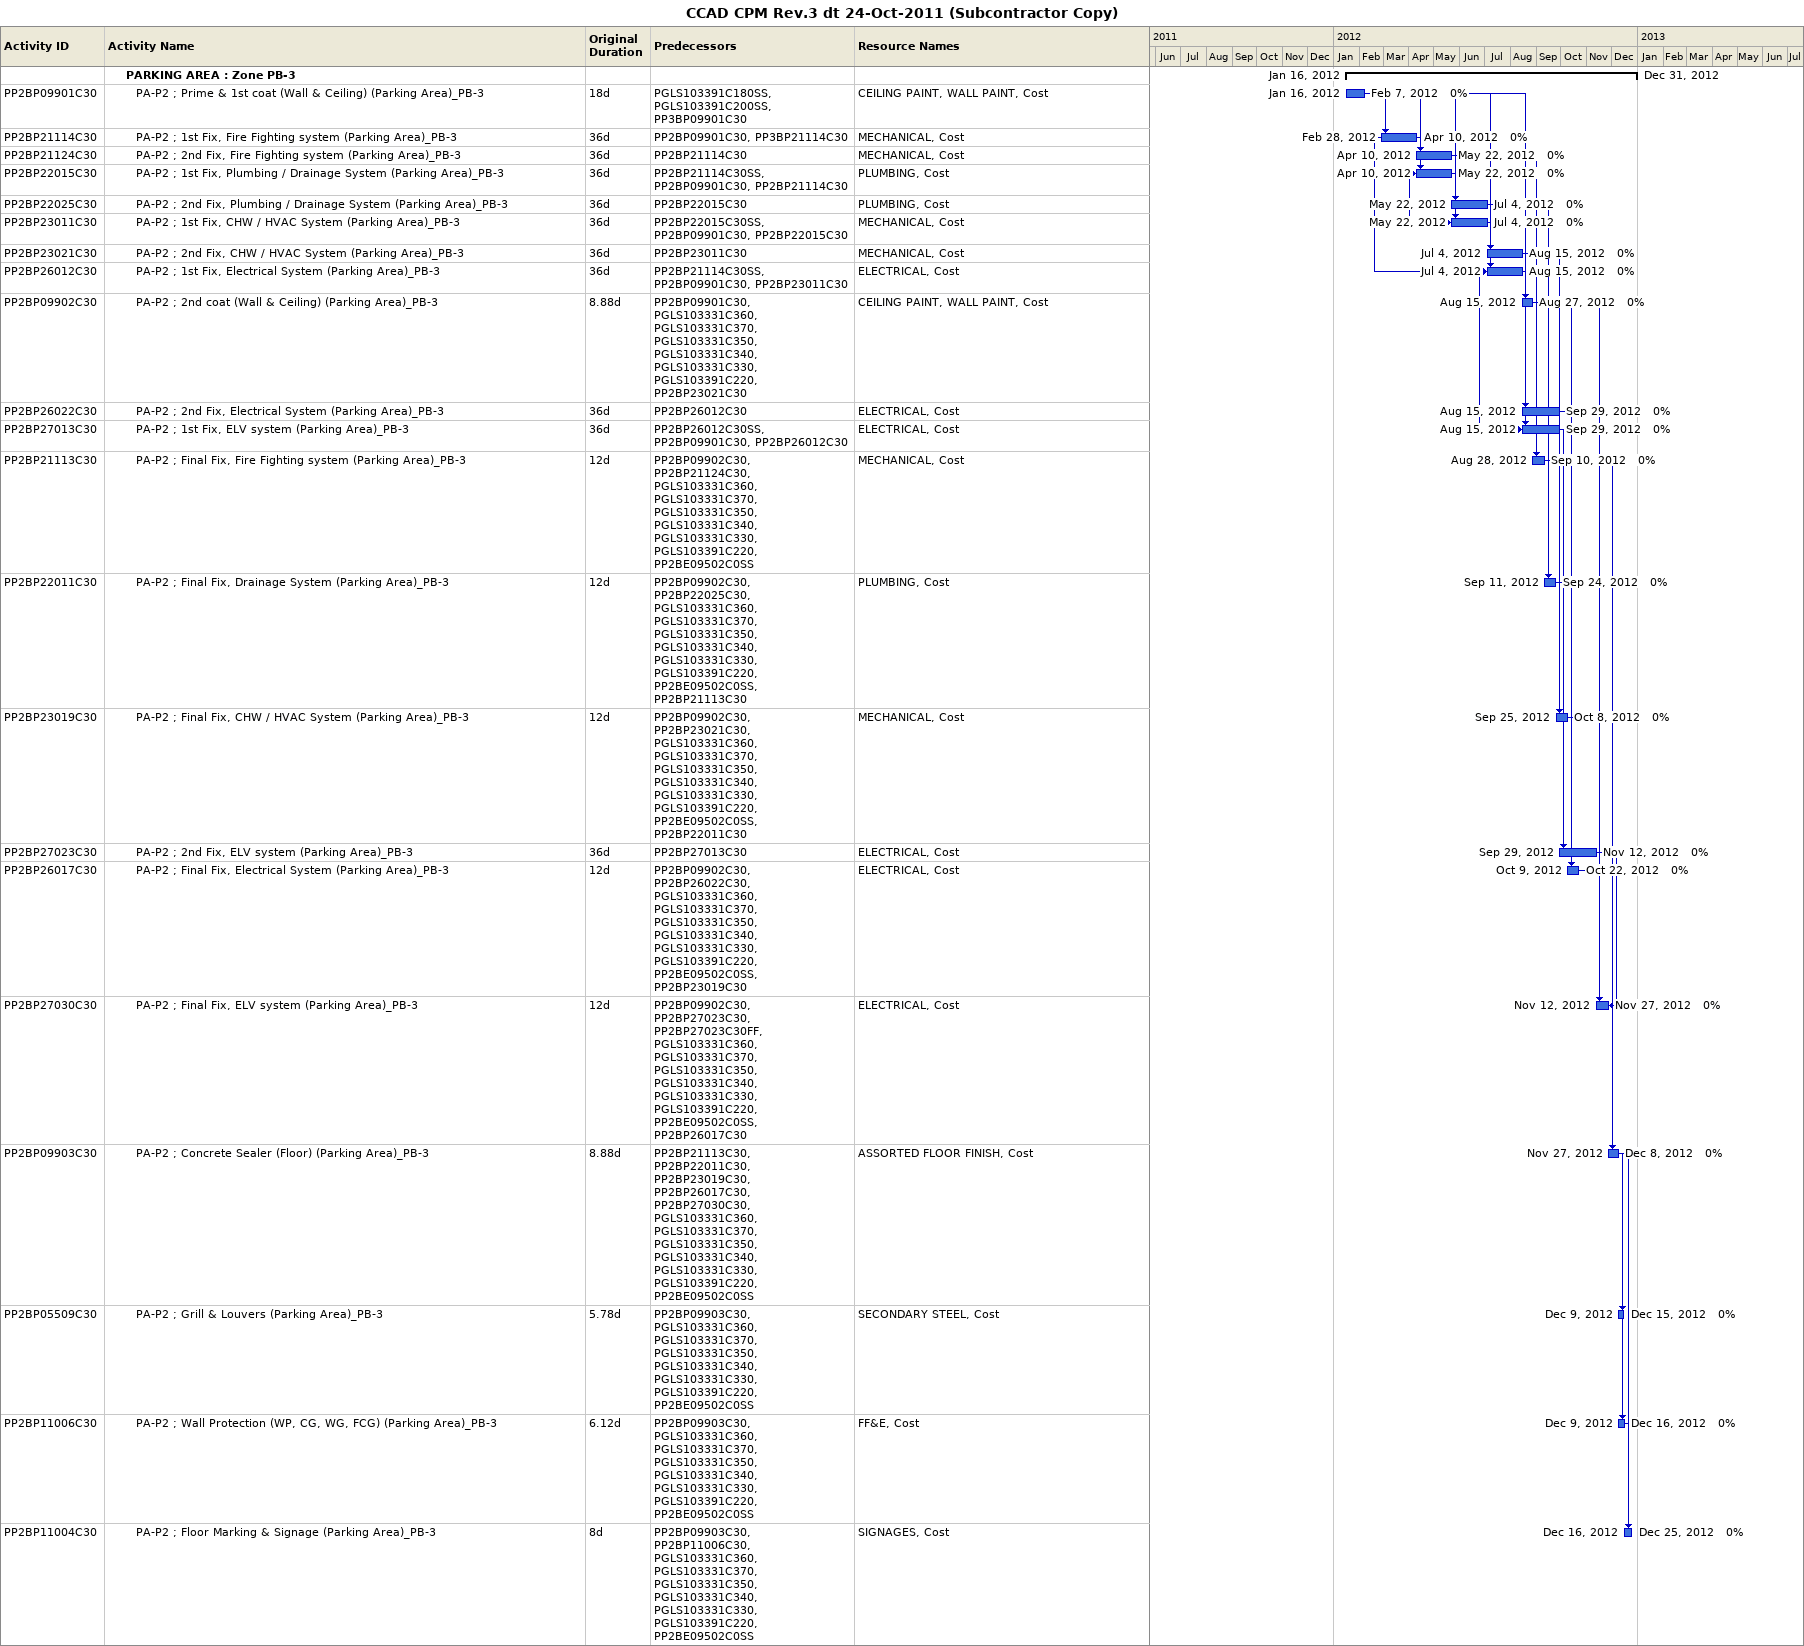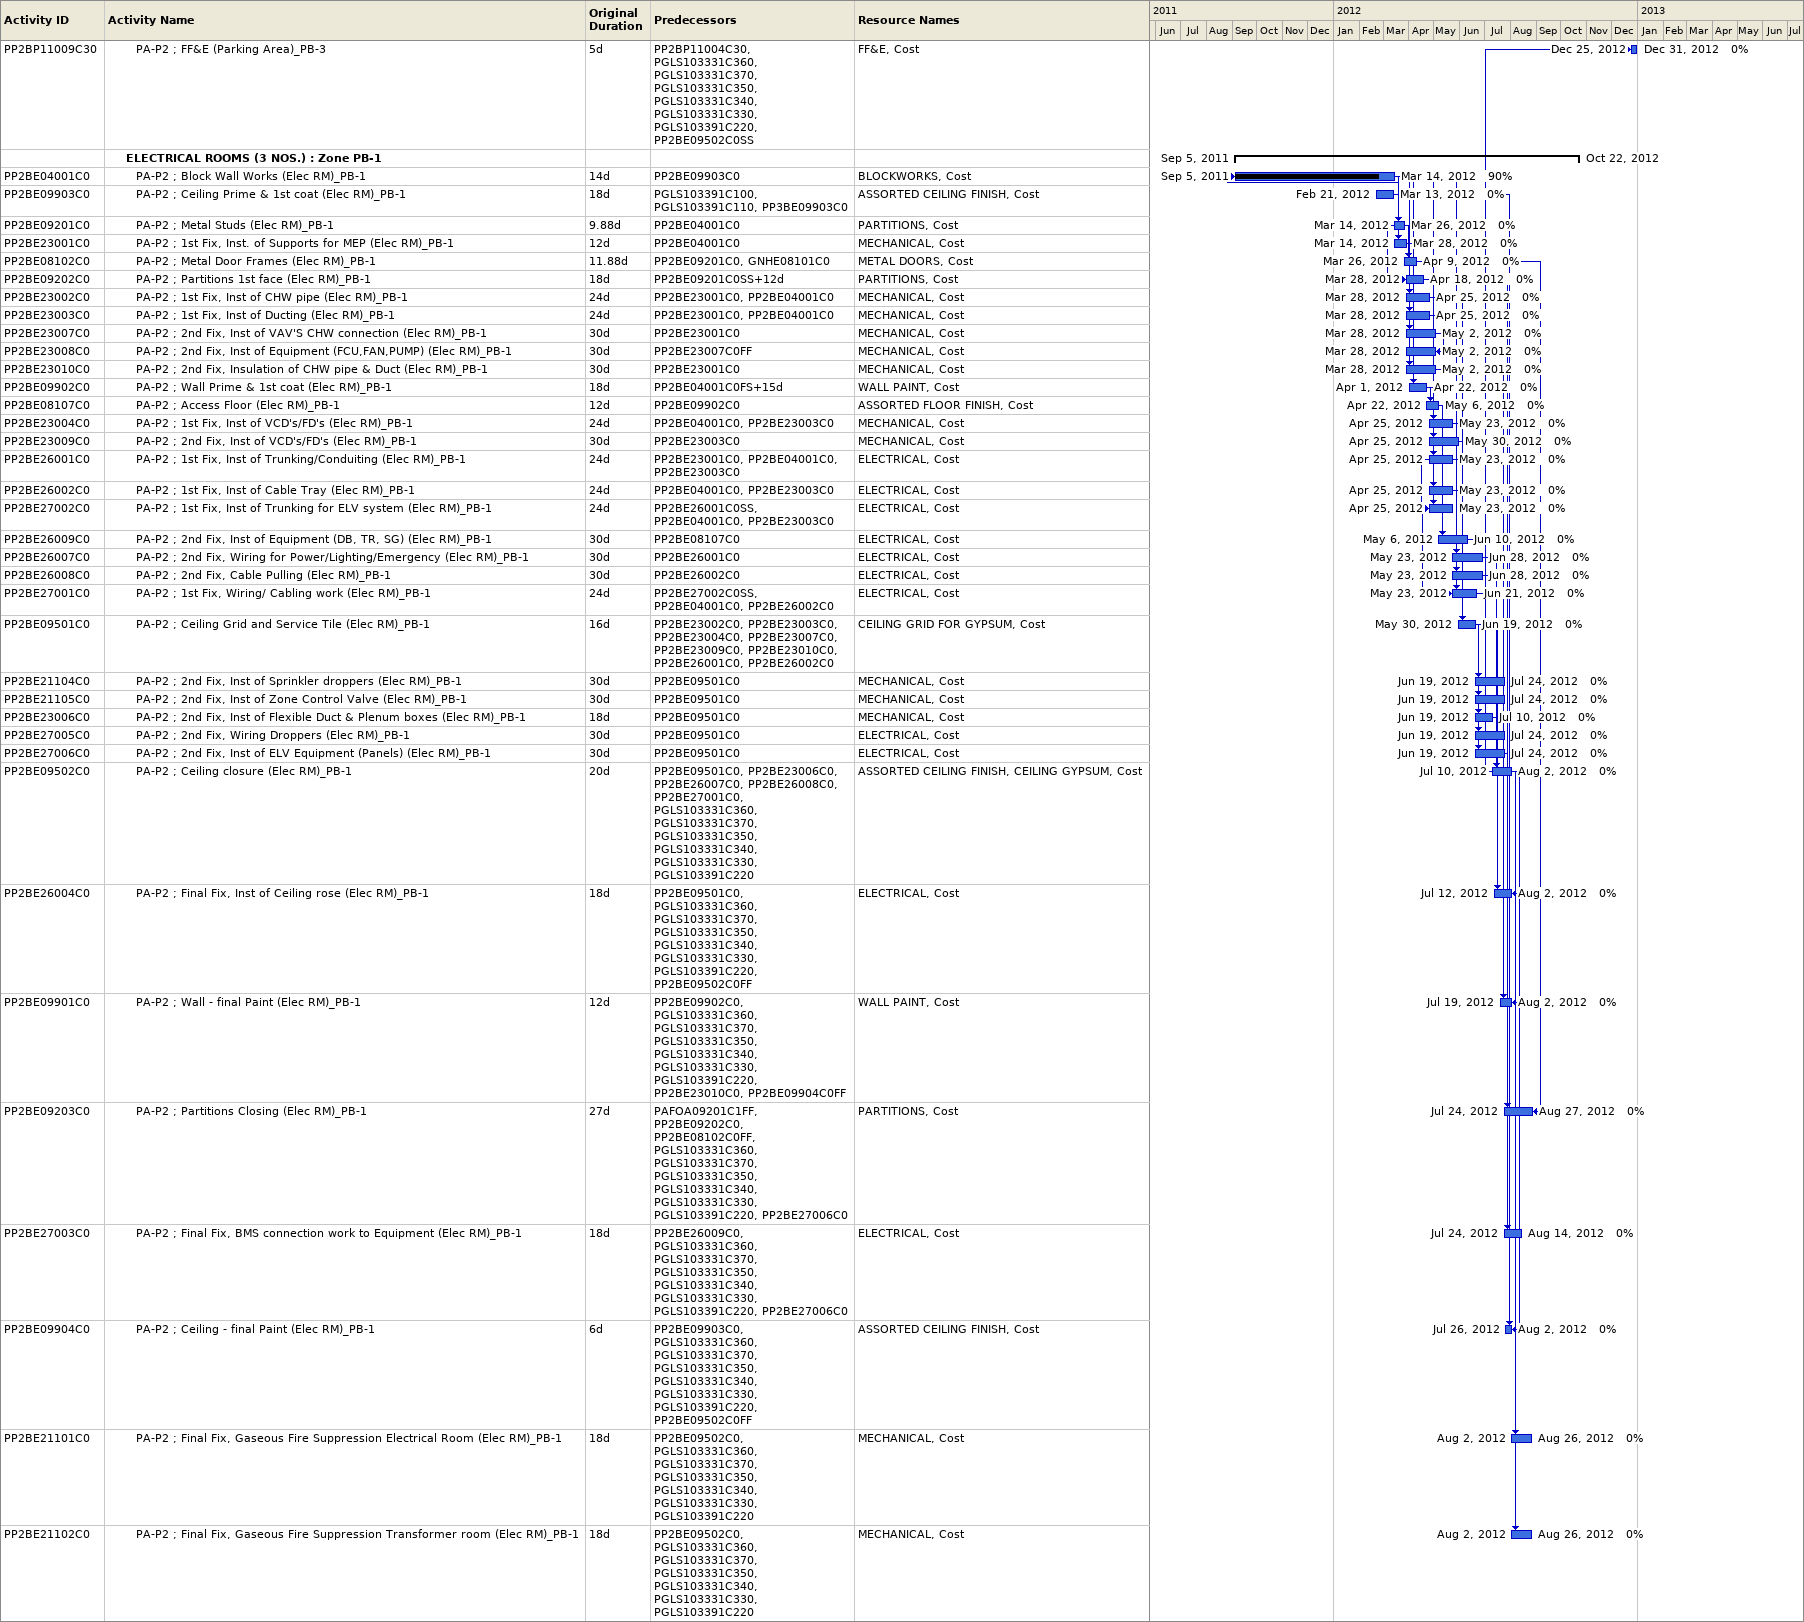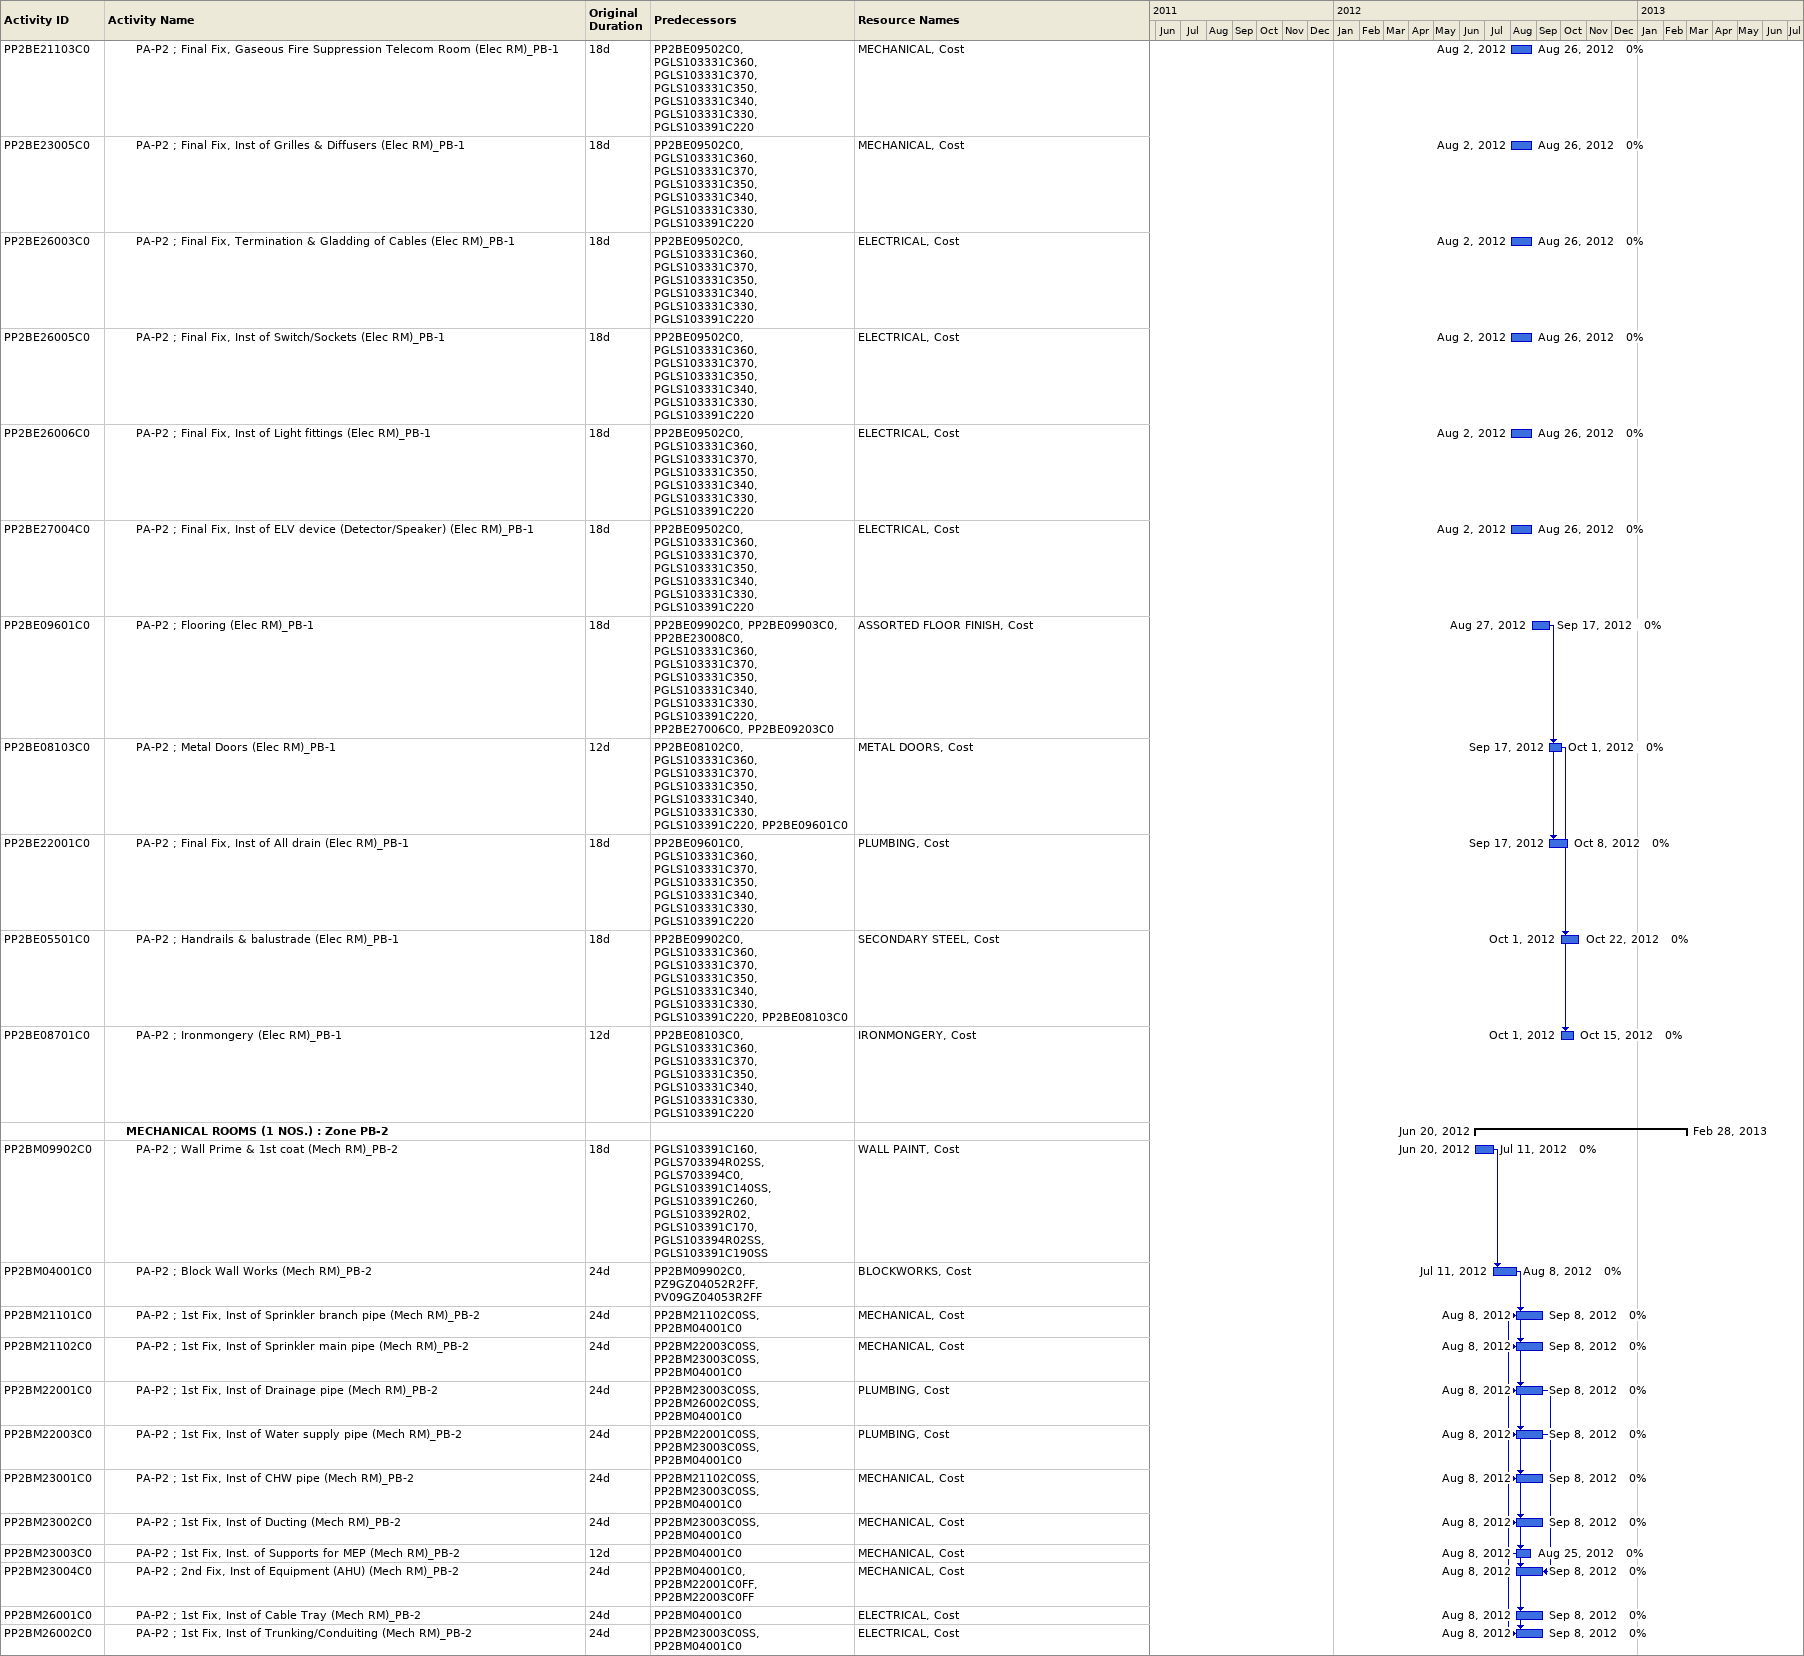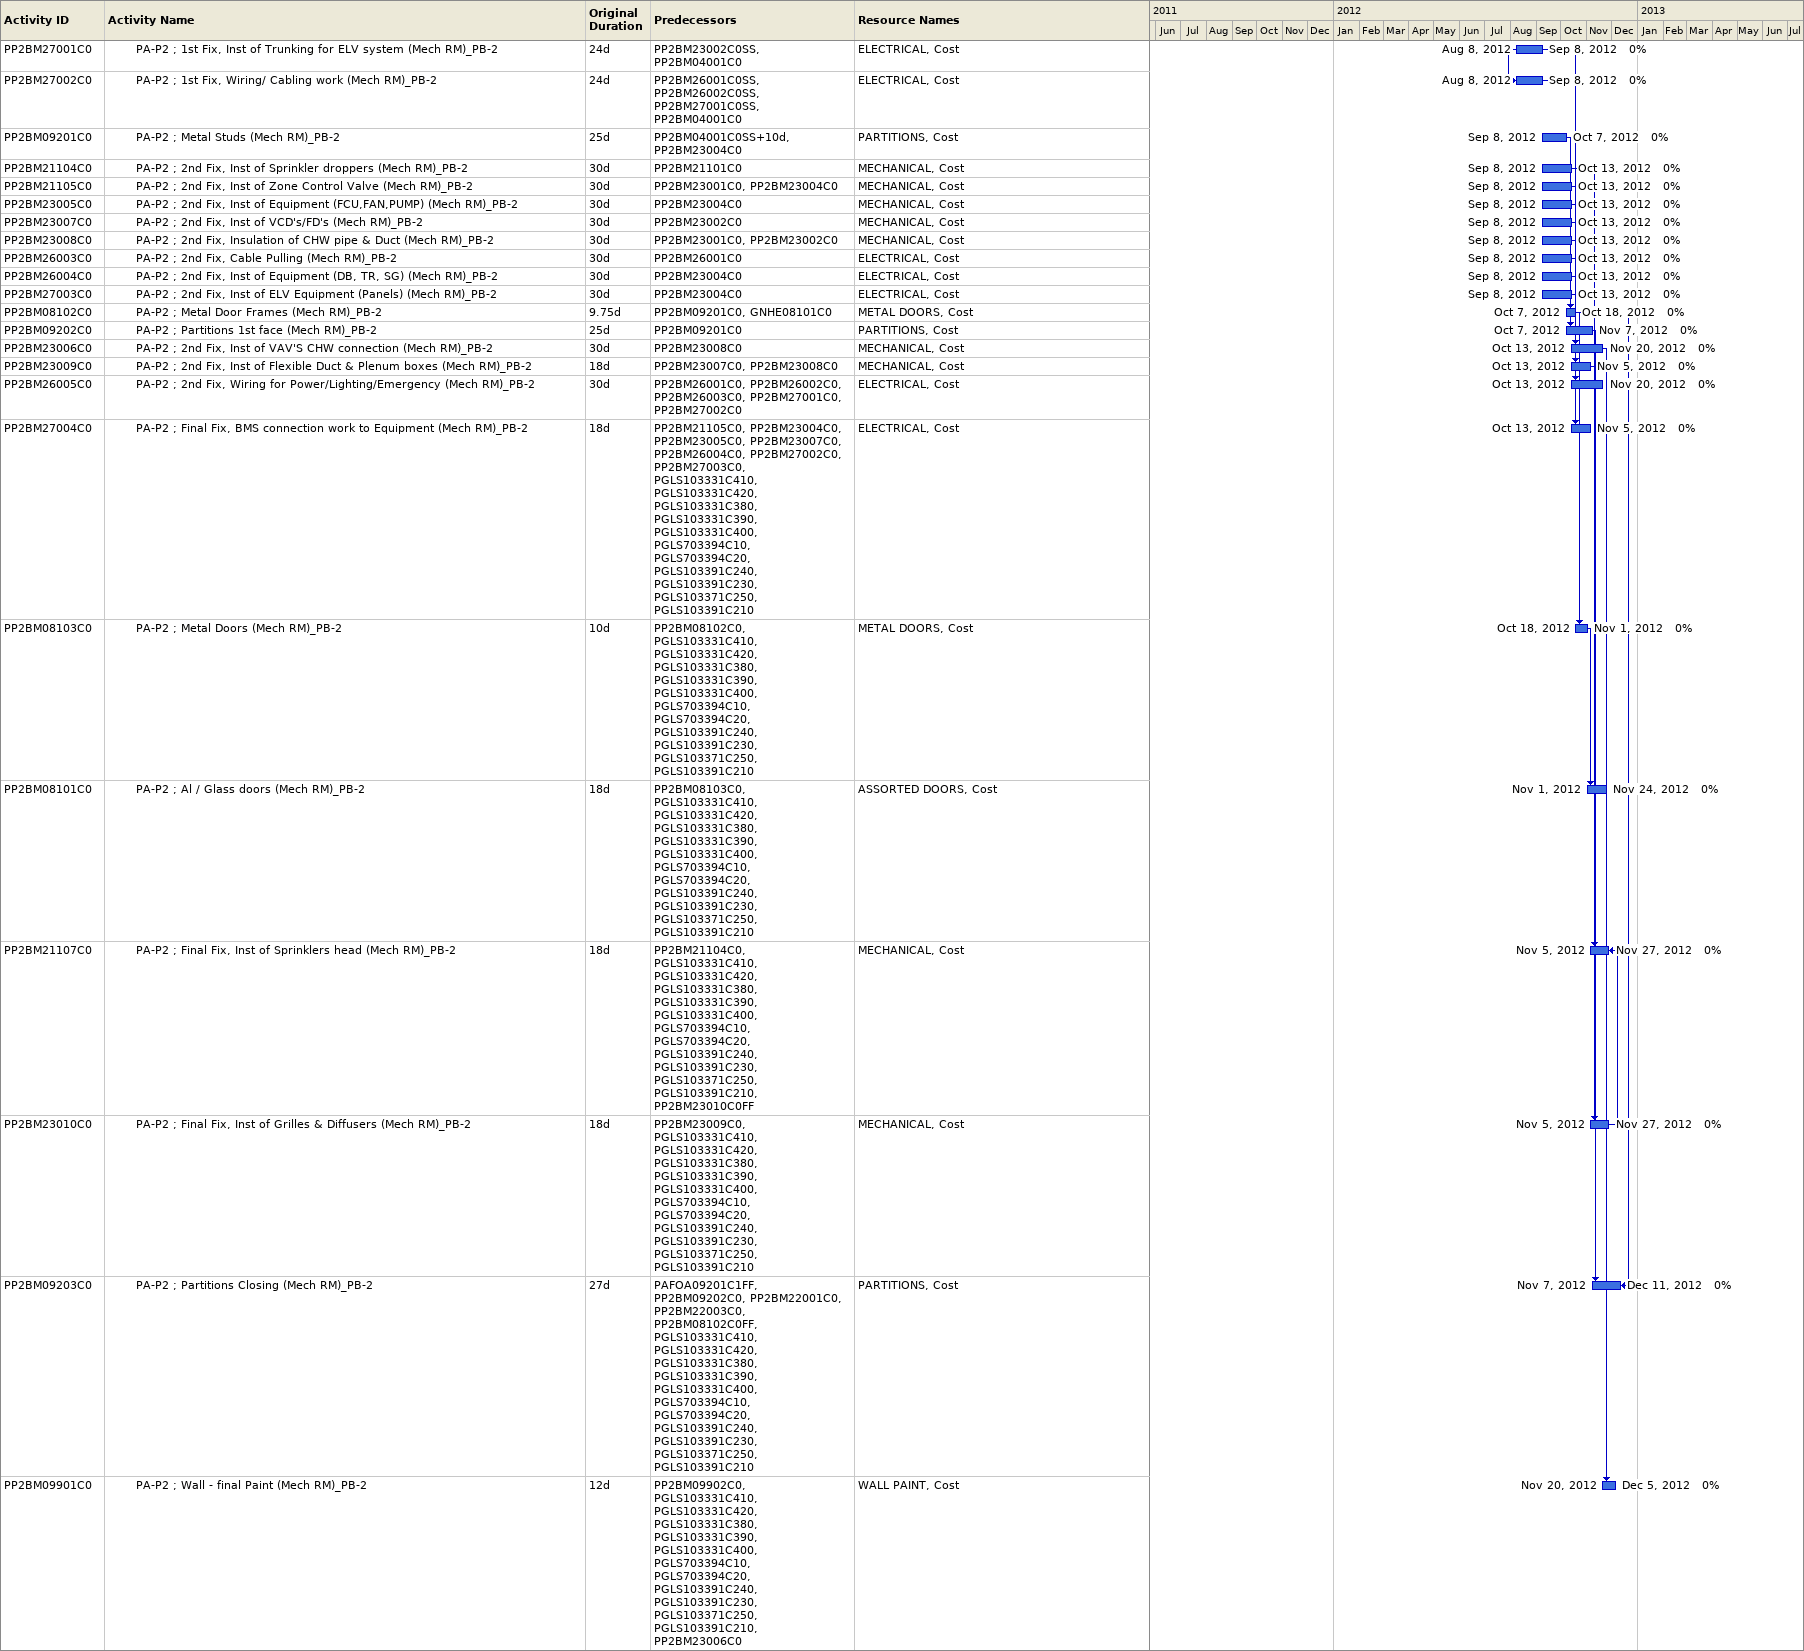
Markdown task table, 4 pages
CCAD CPM Rev.3 dt 24-Oct-2011 (Subcontractor Copy)

| ID | Level | Task | Original duration | Start | Finish | Predecessors | Resources | % complete |
|---|---|---|---|---|---|---|---|---|
|  | 3 | **PARKING AREA : Zone PB-3** |  | 2012-01-16 | 2012-12-31 |  |  |  |
| PP2BP09901C30 | 4 | PA-P2 ; Prime & 1st coat (Wall & Ceiling) (Parking Area)_PB-3 | 18d | 2012-01-16 | 2012-02-07 | PGLS103391C180SS, PGLS103391C200SS, PP3BP09901C30 | CEILING PAINT, WALL PAINT, Cost | 0 |
| PP2BP21114C30 | 4 | PA-P2 ; 1st Fix, Fire Fighting system (Parking Area)_PB-3 | 36d | 2012-02-28 | 2012-04-10 | PP2BP09901C30, PP3BP21114C30 | MECHANICAL, Cost | 0 |
| PP2BP21124C30 | 4 | PA-P2 ; 2nd Fix, Fire Fighting system (Parking Area)_PB-3 | 36d | 2012-04-10 | 2012-05-22 | PP2BP21114C30 | MECHANICAL, Cost | 0 |
| PP2BP22015C30 | 4 | PA-P2 ; 1st Fix, Plumbing / Drainage System (Parking Area)_PB-3 | 36d | 2012-04-10 | 2012-05-22 | PP2BP21114C30SS, PP2BP09901C30, PP2BP21114C30 | PLUMBING, Cost | 0 |
| PP2BP22025C30 | 4 | PA-P2 ; 2nd Fix, Plumbing / Drainage System (Parking Area)_PB-3 | 36d | 2012-05-22 | 2012-07-04 | PP2BP22015C30 | PLUMBING, Cost | 0 |
| PP2BP23011C30 | 4 | PA-P2 ; 1st Fix, CHW / HVAC System (Parking Area)_PB-3 | 36d | 2012-05-22 | 2012-07-04 | PP2BP22015C30SS, PP2BP09901C30, PP2BP22015C30 | MECHANICAL, Cost | 0 |
| PP2BP23021C30 | 4 | PA-P2 ; 2nd Fix, CHW / HVAC System (Parking Area)_PB-3 | 36d | 2012-07-04 | 2012-08-15 | PP2BP23011C30 | MECHANICAL, Cost | 0 |
| PP2BP26012C30 | 4 | PA-P2 ; 1st Fix, Electrical System (Parking Area)_PB-3 | 36d | 2012-07-04 | 2012-08-15 | PP2BP21114C30SS, PP2BP09901C30, PP2BP23011C30 | ELECTRICAL, Cost | 0 |
| PP2BP09902C30 | 4 | PA-P2 ; 2nd coat (Wall & Ceiling) (Parking Area)_PB-3 | 8.88d | 2012-08-15 | 2012-08-27 | PP2BP09901C30, PGLS103331C360, PGLS103331C370, PGLS103331C350, PGLS103331C340, PGLS103331C330, PGLS103391C220, PP2BP23021C30 | CEILING PAINT, WALL PAINT, Cost | 0 |
| PP2BP26022C30 | 4 | PA-P2 ; 2nd Fix, Electrical System (Parking Area)_PB-3 | 36d | 2012-08-15 | 2012-09-29 | PP2BP26012C30 | ELECTRICAL, Cost | 0 |
| PP2BP27013C30 | 4 | PA-P2 ; 1st Fix, ELV system (Parking Area)_PB-3 | 36d | 2012-08-15 | 2012-09-29 | PP2BP26012C30SS, PP2BP09901C30, PP2BP26012C30 | ELECTRICAL, Cost | 0 |
| PP2BP21113C30 | 4 | PA-P2 ; Final Fix, Fire Fighting system (Parking Area)_PB-3 | 12d | 2012-08-28 | 2012-09-10 | PP2BP09902C30, PP2BP21124C30, PGLS103331C360, PGLS103331C370, PGLS103331C350, PGLS103331C340, PGLS103331C330, PGLS103391C220, PP2BE09502C0SS | MECHANICAL, Cost | 0 |
| PP2BP22011C30 | 4 | PA-P2 ; Final Fix, Drainage System (Parking Area)_PB-3 | 12d | 2012-09-11 | 2012-09-24 | PP2BP09902C30, PP2BP22025C30, PGLS103331C360, PGLS103331C370, PGLS103331C350, PGLS103331C340, PGLS103331C330, PGLS103391C220, PP2BE09502C0SS, PP2BP21113C30 | PLUMBING, Cost | 0 |
| PP2BP23019C30 | 4 | PA-P2 ; Final Fix, CHW / HVAC System (Parking Area)_PB-3 | 12d | 2012-09-25 | 2012-10-08 | PP2BP09902C30, PP2BP23021C30, PGLS103331C360, PGLS103331C370, PGLS103331C350, PGLS103331C340, PGLS103331C330, PGLS103391C220, PP2BE09502C0SS, PP2BP22011C30 | MECHANICAL, Cost | 0 |
| PP2BP27023C30 | 4 | PA-P2 ; 2nd Fix, ELV system (Parking Area)_PB-3 | 36d | 2012-09-29 | 2012-11-12 | PP2BP27013C30 | ELECTRICAL, Cost | 0 |
| PP2BP26017C30 | 4 | PA-P2 ; Final Fix, Electrical System (Parking Area)_PB-3 | 12d | 2012-10-09 | 2012-10-22 | PP2BP09902C30, PP2BP26022C30, PGLS103331C360, PGLS103331C370, PGLS103331C350, PGLS103331C340, PGLS103331C330, PGLS103391C220, PP2BE09502C0SS, PP2BP23019C30 | ELECTRICAL, Cost | 0 |
| PP2BP27030C30 | 4 | PA-P2 ; Final Fix, ELV system (Parking Area)_PB-3 | 12d | 2012-11-12 | 2012-11-27 | PP2BP09902C30, PP2BP27023C30, PP2BP27023C30FF, PGLS103331C360, PGLS103331C370, PGLS103331C350, PGLS103331C340, PGLS103331C330, PGLS103391C220, PP2BE09502C0SS, PP2BP26017C30 | ELECTRICAL, Cost | 0 |
| PP2BP09903C30 | 4 | PA-P2 ; Concrete Sealer (Floor) (Parking Area)_PB-3 | 8.88d | 2012-11-27 | 2012-12-08 | PP2BP21113C30, PP2BP22011C30, PP2BP23019C30, PP2BP26017C30, PP2BP27030C30, PGLS103331C360, PGLS103331C370, PGLS103331C350, PGLS103331C340, PGLS103331C330, PGLS103391C220, PP2BE09502C0SS | ASSORTED FLOOR FINISH, Cost | 0 |
| PP2BP05509C30 | 4 | PA-P2 ; Grill & Louvers (Parking Area)_PB-3 | 5.78d | 2012-12-09 | 2012-12-15 | PP2BP09903C30, PGLS103331C360, PGLS103331C370, PGLS103331C350, PGLS103331C340, PGLS103331C330, PGLS103391C220, PP2BE09502C0SS | SECONDARY STEEL, Cost | 0 |
| PP2BP11006C30 | 4 | PA-P2 ; Wall Protection (WP, CG, WG, FCG) (Parking Area)_PB-3 | 6.12d | 2012-12-09 | 2012-12-16 | PP2BP09903C30, PGLS103331C360, PGLS103331C370, PGLS103331C350, PGLS103331C340, PGLS103331C330, PGLS103391C220, PP2BE09502C0SS | FF&E, Cost | 0 |
| PP2BP11004C30 | 4 | PA-P2 ; Floor Marking & Signage (Parking Area)_PB-3 | 8d | 2012-12-16 | 2012-12-25 | PP2BP09903C30, PP2BP11006C30, PGLS103331C360, PGLS103331C370, PGLS103331C350, PGLS103331C340, PGLS103331C330, PGLS103391C220, PP2BE09502C0SS | SIGNAGES, Cost | 0 |
| PP2BP11009C30 | 4 | PA-P2 ; FF&E (Parking Area)_PB-3 | 5d | 2012-12-25 | 2012-12-31 | PP2BP11004C30, PGLS103331C360, PGLS103331C370, PGLS103331C350, PGLS103331C340, PGLS103331C330, PGLS103391C220, PP2BE09502C0SS | FF&E, Cost | 0 |
|  | 3 | **ELECTRICAL ROOMS (3 NOS.) : Zone PB-1** |  | 2011-09-05 | 2012-10-22 |  |  |  |
| PP2BE04001C0 | 4 | PA-P2 ; Block Wall Works (Elec RM)_PB-1 | 14d | 2011-09-05 | 2012-03-14 | PP2BE09903C0 | BLOCKWORKS, Cost | 90 |
| PP2BE09903C0 | 4 | PA-P2 ; Ceiling Prime & 1st coat (Elec RM)_PB-1 | 18d | 2012-02-21 | 2012-03-13 | PGLS103391C100, PGLS103391C110, PP3BE09903C0 | ASSORTED CEILING FINISH, Cost | 0 |
| PP2BE09201C0 | 4 | PA-P2 ; Metal Studs (Elec RM)_PB-1 | 9.88d | 2012-03-14 | 2012-03-26 | PP2BE04001C0 | PARTITIONS, Cost | 0 |
| PP2BE23001C0 | 4 | PA-P2 ; 1st Fix, Inst. of Supports for MEP (Elec RM)_PB-1 | 12d | 2012-03-14 | 2012-03-28 | PP2BE04001C0 | MECHANICAL, Cost | 0 |
| PP2BE08102C0 | 4 | PA-P2 ; Metal Door Frames (Elec RM)_PB-1 | 11.88d | 2012-03-26 | 2012-04-09 | PP2BE09201C0, GNHE08101C0 | METAL DOORS, Cost | 0 |
| PP2BE09202C0 | 4 | PA-P2 ; Partitions 1st face (Elec RM)_PB-1 | 18d | 2012-03-28 | 2012-04-18 | PP2BE09201C0SS+12d | PARTITIONS, Cost | 0 |
| PP2BE23002C0 | 4 | PA-P2 ; 1st Fix, Inst of CHW pipe (Elec RM)_PB-1 | 24d | 2012-03-28 | 2012-04-25 | PP2BE23001C0, PP2BE04001C0 | MECHANICAL, Cost | 0 |
| PP2BE23003C0 | 4 | PA-P2 ; 1st Fix, Inst of Ducting (Elec RM)_PB-1 | 24d | 2012-03-28 | 2012-04-25 | PP2BE23001C0, PP2BE04001C0 | MECHANICAL, Cost | 0 |
| PP2BE23007C0 | 4 | PA-P2 ; 2nd Fix, Inst of VAV'S CHW connection (Elec RM)_PB-1 | 30d | 2012-03-28 | 2012-05-02 | PP2BE23001C0 | MECHANICAL, Cost | 0 |
| PP2BE23008C0 | 4 | PA-P2 ; 2nd Fix, Inst of Equipment (FCU,FAN,PUMP) (Elec RM)_PB-1 | 30d | 2012-03-28 | 2012-05-02 | PP2BE23007C0FF | MECHANICAL, Cost | 0 |
| PP2BE23010C0 | 4 | PA-P2 ; 2nd Fix, Insulation of CHW pipe & Duct (Elec RM)_PB-1 | 30d | 2012-03-28 | 2012-05-02 | PP2BE23001C0 | MECHANICAL, Cost | 0 |
| PP2BE09902C0 | 4 | PA-P2 ; Wall Prime & 1st coat (Elec RM)_PB-1 | 18d | 2012-04-01 | 2012-04-22 | PP2BE04001C0FS+15d | WALL PAINT, Cost | 0 |
| PP2BE08107C0 | 4 | PA-P2 ; Access Floor (Elec RM)_PB-1 | 12d | 2012-04-22 | 2012-05-06 | PP2BE09902C0 | ASSORTED FLOOR FINISH, Cost | 0 |
| PP2BE23004C0 | 4 | PA-P2 ; 1st Fix, Inst of VCD's/FD's (Elec RM)_PB-1 | 24d | 2012-04-25 | 2012-05-23 | PP2BE04001C0, PP2BE23003C0 | MECHANICAL, Cost | 0 |
| PP2BE23009C0 | 4 | PA-P2 ; 2nd Fix, Inst of VCD's/FD's (Elec RM)_PB-1 | 30d | 2012-04-25 | 2012-05-30 | PP2BE23003C0 | MECHANICAL, Cost | 0 |
| PP2BE26001C0 | 4 | PA-P2 ; 1st Fix, Inst of Trunking/Conduiting (Elec RM)_PB-1 | 24d | 2012-04-25 | 2012-05-23 | PP2BE23001C0, PP2BE04001C0, PP2BE23003C0 | ELECTRICAL, Cost | 0 |
| PP2BE26002C0 | 4 | PA-P2 ; 1st Fix, Inst of Cable Tray (Elec RM)_PB-1 | 24d | 2012-04-25 | 2012-05-23 | PP2BE04001C0, PP2BE23003C0 | ELECTRICAL, Cost | 0 |
| PP2BE27002C0 | 4 | PA-P2 ; 1st Fix, Inst of Trunking for ELV system (Elec RM)_PB-1 | 24d | 2012-04-25 | 2012-05-23 | PP2BE26001C0SS, PP2BE04001C0, PP2BE23003C0 | ELECTRICAL, Cost | 0 |
| PP2BE26009C0 | 4 | PA-P2 ; 2nd Fix, Inst of Equipment (DB, TR, SG) (Elec RM)_PB-1 | 30d | 2012-05-06 | 2012-06-10 | PP2BE08107C0 | ELECTRICAL, Cost | 0 |
| PP2BE26007C0 | 4 | PA-P2 ; 2nd Fix, Wiring for Power/Lighting/Emergency (Elec RM)_PB-1 | 30d | 2012-05-23 | 2012-06-28 | PP2BE26001C0 | ELECTRICAL, Cost | 0 |
| PP2BE26008C0 | 4 | PA-P2 ; 2nd Fix, Cable Pulling (Elec RM)_PB-1 | 30d | 2012-05-23 | 2012-06-28 | PP2BE26002C0 | ELECTRICAL, Cost | 0 |
| PP2BE27001C0 | 4 | PA-P2 ; 1st Fix, Wiring/ Cabling work (Elec RM)_PB-1 | 24d | 2012-05-23 | 2012-06-21 | PP2BE27002C0SS, PP2BE04001C0, PP2BE26002C0 | ELECTRICAL, Cost | 0 |
| PP2BE09501C0 | 4 | PA-P2 ; Ceiling Grid and Service Tile (Elec RM)_PB-1 | 16d | 2012-05-30 | 2012-06-19 | PP2BE23002C0, PP2BE23003C0, PP2BE23004C0, PP2BE23007C0, PP2BE23009C0, PP2BE23010C0, PP2BE26001C0, PP2BE26002C0 | CEILING GRID FOR GYPSUM, Cost | 0 |
| PP2BE21104C0 | 4 | PA-P2 ; 2nd Fix, Inst of Sprinkler droppers (Elec RM)_PB-1 | 30d | 2012-06-19 | 2012-07-24 | PP2BE09501C0 | MECHANICAL, Cost | 0 |
| PP2BE21105C0 | 4 | PA-P2 ; 2nd Fix, Inst of Zone Control Valve (Elec RM)_PB-1 | 30d | 2012-06-19 | 2012-07-24 | PP2BE09501C0 | MECHANICAL, Cost | 0 |
| PP2BE23006C0 | 4 | PA-P2 ; 2nd Fix, Inst of Flexible Duct & Plenum boxes (Elec RM)_PB-1 | 18d | 2012-06-19 | 2012-07-10 | PP2BE09501C0 | MECHANICAL, Cost | 0 |
| PP2BE27005C0 | 4 | PA-P2 ; 2nd Fix, Wiring Droppers (Elec RM)_PB-1 | 30d | 2012-06-19 | 2012-07-24 | PP2BE09501C0 | ELECTRICAL, Cost | 0 |
| PP2BE27006C0 | 4 | PA-P2 ; 2nd Fix, Inst of ELV Equipment (Panels) (Elec RM)_PB-1 | 30d | 2012-06-19 | 2012-07-24 | PP2BE09501C0 | ELECTRICAL, Cost | 0 |
| PP2BE09502C0 | 4 | PA-P2 ; Ceiling closure (Elec RM)_PB-1 | 20d | 2012-07-10 | 2012-08-02 | PP2BE09501C0, PP2BE23006C0, PP2BE26007C0, PP2BE26008C0, PP2BE27001C0, PGLS103331C360, PGLS103331C370, PGLS103331C350, PGLS103331C340, PGLS103331C330, PGLS103391C220 | ASSORTED CEILING FINISH, CEILING GYPSUM, Cost | 0 |
| PP2BE26004C0 | 4 | PA-P2 ; Final Fix, Inst of Ceiling rose (Elec RM)_PB-1 | 18d | 2012-07-12 | 2012-08-02 | PP2BE09501C0, PGLS103331C360, PGLS103331C370, PGLS103331C350, PGLS103331C340, PGLS103331C330, PGLS103391C220, PP2BE09502C0FF | ELECTRICAL, Cost | 0 |
| PP2BE09901C0 | 4 | PA-P2 ; Wall - final Paint (Elec RM)_PB-1 | 12d | 2012-07-19 | 2012-08-02 | PP2BE09902C0, PGLS103331C360, PGLS103331C370, PGLS103331C350, PGLS103331C340, PGLS103331C330, PGLS103391C220, PP2BE23010C0, PP2BE09904C0FF | WALL PAINT, Cost | 0 |
| PP2BE09203C0 | 4 | PA-P2 ; Partitions Closing (Elec RM)_PB-1 | 27d | 2012-07-24 | 2012-08-27 | PAFOA09201C1FF, PP2BE09202C0, PP2BE08102C0FF, PGLS103331C360, PGLS103331C370, PGLS103331C350, PGLS103331C340, PGLS103331C330, PGLS103391C220, PP2BE27006C0 | PARTITIONS, Cost | 0 |
| PP2BE27003C0 | 4 | PA-P2 ; Final Fix, BMS connection work to Equipment (Elec RM)_PB-1 | 18d | 2012-07-24 | 2012-08-14 | PP2BE26009C0, PGLS103331C360, PGLS103331C370, PGLS103331C350, PGLS103331C340, PGLS103331C330, PGLS103391C220, PP2BE27006C0 | ELECTRICAL, Cost | 0 |
| PP2BE09904C0 | 4 | PA-P2 ; Ceiling - final Paint (Elec RM)_PB-1 | 6d | 2012-07-26 | 2012-08-02 | PP2BE09903C0, PGLS103331C360, PGLS103331C370, PGLS103331C350, PGLS103331C340, PGLS103331C330, PGLS103391C220, PP2BE09502C0FF | ASSORTED CEILING FINISH, Cost | 0 |
| PP2BE21101C0 | 4 | PA-P2 ; Final Fix, Gaseous Fire Suppression Electrical Room (Elec RM)_PB-1 | 18d | 2012-08-02 | 2012-08-26 | PP2BE09502C0, PGLS103331C360, PGLS103331C370, PGLS103331C350, PGLS103331C340, PGLS103331C330, PGLS103391C220 | MECHANICAL, Cost | 0 |
| PP2BE21102C0 | 4 | PA-P2 ; Final Fix, Gaseous Fire Suppression Transformer room (Elec RM)_PB-1 | 18d | 2012-08-02 | 2012-08-26 | PP2BE09502C0, PGLS103331C360, PGLS103331C370, PGLS103331C350, PGLS103331C340, PGLS103331C330, PGLS103391C220 | MECHANICAL, Cost | 0 |
| PP2BE21103C0 | 4 | PA-P2 ; Final Fix, Gaseous Fire Suppression Telecom Room (Elec RM)_PB-1 | 18d | 2012-08-02 | 2012-08-26 | PP2BE09502C0, PGLS103331C360, PGLS103331C370, PGLS103331C350, PGLS103331C340, PGLS103331C330, PGLS103391C220 | MECHANICAL, Cost | 0 |
| PP2BE23005C0 | 4 | PA-P2 ; Final Fix, Inst of Grilles & Diffusers (Elec RM)_PB-1 | 18d | 2012-08-02 | 2012-08-26 | PP2BE09502C0, PGLS103331C360, PGLS103331C370, PGLS103331C350, PGLS103331C340, PGLS103331C330, PGLS103391C220 | MECHANICAL, Cost | 0 |
| PP2BE26003C0 | 4 | PA-P2 ; Final Fix, Termination & Gladding of Cables (Elec RM)_PB-1 | 18d | 2012-08-02 | 2012-08-26 | PP2BE09502C0, PGLS103331C360, PGLS103331C370, PGLS103331C350, PGLS103331C340, PGLS103331C330, PGLS103391C220 | ELECTRICAL, Cost | 0 |
| PP2BE26005C0 | 4 | PA-P2 ; Final Fix, Inst of Switch/Sockets (Elec RM)_PB-1 | 18d | 2012-08-02 | 2012-08-26 | PP2BE09502C0, PGLS103331C360, PGLS103331C370, PGLS103331C350, PGLS103331C340, PGLS103331C330, PGLS103391C220 | ELECTRICAL, Cost | 0 |
| PP2BE26006C0 | 4 | PA-P2 ; Final Fix, Inst of Light fittings (Elec RM)_PB-1 | 18d | 2012-08-02 | 2012-08-26 | PP2BE09502C0, PGLS103331C360, PGLS103331C370, PGLS103331C350, PGLS103331C340, PGLS103331C330, PGLS103391C220 | ELECTRICAL, Cost | 0 |
| PP2BE27004C0 | 4 | PA-P2 ; Final Fix, Inst of ELV device (Detector/Speaker) (Elec RM)_PB-1 | 18d | 2012-08-02 | 2012-08-26 | PP2BE09502C0, PGLS103331C360, PGLS103331C370, PGLS103331C350, PGLS103331C340, PGLS103331C330, PGLS103391C220 | ELECTRICAL, Cost | 0 |
| PP2BE09601C0 | 4 | PA-P2 ; Flooring (Elec RM)_PB-1 | 18d | 2012-08-27 | 2012-09-17 | PP2BE09902C0, PP2BE09903C0, PP2BE23008C0, PGLS103331C360, PGLS103331C370, PGLS103331C350, PGLS103331C340, PGLS103331C330, PGLS103391C220, PP2BE27006C0, PP2BE09203C0 | ASSORTED FLOOR FINISH, Cost | 0 |
| PP2BE08103C0 | 4 | PA-P2 ; Metal Doors (Elec RM)_PB-1 | 12d | 2012-09-17 | 2012-10-01 | PP2BE08102C0, PGLS103331C360, PGLS103331C370, PGLS103331C350, PGLS103331C340, PGLS103331C330, PGLS103391C220, PP2BE09601C0 | METAL DOORS, Cost | 0 |
| PP2BE22001C0 | 4 | PA-P2 ; Final Fix, Inst of All drain (Elec RM)_PB-1 | 18d | 2012-09-17 | 2012-10-08 | PP2BE09601C0, PGLS103331C360, PGLS103331C370, PGLS103331C350, PGLS103331C340, PGLS103331C330, PGLS103391C220 | PLUMBING, Cost | 0 |
| PP2BE05501C0 | 4 | PA-P2 ; Handrails & balustrade (Elec RM)_PB-1 | 18d | 2012-10-01 | 2012-10-22 | PP2BE09902C0, PGLS103331C360, PGLS103331C370, PGLS103331C350, PGLS103331C340, PGLS103331C330, PGLS103391C220, PP2BE08103C0 | SECONDARY STEEL, Cost | 0 |
| PP2BE08701C0 | 4 | PA-P2 ; Ironmongery (Elec RM)_PB-1 | 12d | 2012-10-01 | 2012-10-15 | PP2BE08103C0, PGLS103331C360, PGLS103331C370, PGLS103331C350, PGLS103331C340, PGLS103331C330, PGLS103391C220 | IRONMONGERY, Cost | 0 |
|  | 3 | **MECHANICAL ROOMS (1 NOS.) : Zone PB-2** |  | 2012-06-20 | 2013-02-28 |  |  |  |
| PP2BM09902C0 | 4 | PA-P2 ; Wall Prime & 1st coat (Mech RM)_PB-2 | 18d | 2012-06-20 | 2012-07-11 | PGLS103391C160, PGLS703394R02SS, PGLS703394C0, PGLS103391C140SS, PGLS103391C260, PGLS103392R02, PGLS103391C170, PGLS103394R02SS, PGLS103391C190SS | WALL PAINT, Cost | 0 |
| PP2BM04001C0 | 4 | PA-P2 ; Block Wall Works (Mech RM)_PB-2 | 24d | 2012-07-11 | 2012-08-08 | PP2BM09902C0, PZ9GZ04052R2FF, PV09GZ04053R2FF | BLOCKWORKS, Cost | 0 |
| PP2BM21101C0 | 4 | PA-P2 ; 1st Fix, Inst of Sprinkler branch pipe (Mech RM)_PB-2 | 24d | 2012-08-08 | 2012-09-08 | PP2BM21102C0SS, PP2BM04001C0 | MECHANICAL, Cost | 0 |
| PP2BM21102C0 | 4 | PA-P2 ; 1st Fix, Inst of Sprinkler main pipe (Mech RM)_PB-2 | 24d | 2012-08-08 | 2012-09-08 | PP2BM22003C0SS, PP2BM23003C0SS, PP2BM04001C0 | MECHANICAL, Cost | 0 |
| PP2BM22001C0 | 4 | PA-P2 ; 1st Fix, Inst of Drainage pipe (Mech RM)_PB-2 | 24d | 2012-08-08 | 2012-09-08 | PP2BM23003C0SS, PP2BM26002C0SS, PP2BM04001C0 | PLUMBING, Cost | 0 |
| PP2BM22003C0 | 4 | PA-P2 ; 1st Fix, Inst of Water supply pipe (Mech RM)_PB-2 | 24d | 2012-08-08 | 2012-09-08 | PP2BM22001C0SS, PP2BM23003C0SS, PP2BM04001C0 | PLUMBING, Cost | 0 |
| PP2BM23001C0 | 4 | PA-P2 ; 1st Fix, Inst of CHW pipe (Mech RM)_PB-2 | 24d | 2012-08-08 | 2012-09-08 | PP2BM21102C0SS, PP2BM23003C0SS, PP2BM04001C0 | MECHANICAL, Cost | 0 |
| PP2BM23002C0 | 4 | PA-P2 ; 1st Fix, Inst of Ducting (Mech RM)_PB-2 | 24d | 2012-08-08 | 2012-09-08 | PP2BM23003C0SS, PP2BM04001C0 | MECHANICAL, Cost | 0 |
| PP2BM23003C0 | 4 | PA-P2 ; 1st Fix, Inst. of Supports for MEP (Mech RM)_PB-2 | 12d | 2012-08-08 | 2012-08-25 | PP2BM04001C0 | MECHANICAL, Cost | 0 |
| PP2BM23004C0 | 4 | PA-P2 ; 2nd Fix, Inst of Equipment (AHU) (Mech RM)_PB-2 | 24d | 2012-08-08 | 2012-09-08 | PP2BM04001C0, PP2BM22001C0FF, PP2BM22003C0FF | MECHANICAL, Cost | 0 |
| PP2BM26001C0 | 4 | PA-P2 ; 1st Fix, Inst of Cable Tray (Mech RM)_PB-2 | 24d | 2012-08-08 | 2012-09-08 | PP2BM04001C0 | ELECTRICAL, Cost | 0 |
| PP2BM26002C0 | 4 | PA-P2 ; 1st Fix, Inst of Trunking/Conduiting (Mech RM)_PB-2 | 24d | 2012-08-08 | 2012-09-08 | PP2BM23003C0SS, PP2BM04001C0 | ELECTRICAL, Cost | 0 |
| PP2BM27001C0 | 4 | PA-P2 ; 1st Fix, Inst of Trunking for ELV system (Mech RM)_PB-2 | 24d | 2012-08-08 | 2012-09-08 | PP2BM23002C0SS, PP2BM04001C0 | ELECTRICAL, Cost | 0 |
| PP2BM27002C0 | 4 | PA-P2 ; 1st Fix, Wiring/ Cabling work (Mech RM)_PB-2 | 24d | 2012-08-08 | 2012-09-08 | PP2BM26001C0SS, PP2BM26002C0SS, PP2BM27001C0SS, PP2BM04001C0 | ELECTRICAL, Cost | 0 |
| PP2BM09201C0 | 4 | PA-P2 ; Metal Studs (Mech RM)_PB-2 | 25d | 2012-09-08 | 2012-10-07 | PP2BM04001C0SS+10d, PP2BM23004C0 | PARTITIONS, Cost | 0 |
| PP2BM21104C0 | 4 | PA-P2 ; 2nd Fix, Inst of Sprinkler droppers (Mech RM)_PB-2 | 30d | 2012-09-08 | 2012-10-13 | PP2BM21101C0 | MECHANICAL, Cost | 0 |
| PP2BM21105C0 | 4 | PA-P2 ; 2nd Fix, Inst of Zone Control Valve (Mech RM)_PB-2 | 30d | 2012-09-08 | 2012-10-13 | PP2BM23001C0, PP2BM23004C0 | MECHANICAL, Cost | 0 |
| PP2BM23005C0 | 4 | PA-P2 ; 2nd Fix, Inst of Equipment (FCU,FAN,PUMP) (Mech RM)_PB-2 | 30d | 2012-09-08 | 2012-10-13 | PP2BM23004C0 | MECHANICAL, Cost | 0 |
| PP2BM23007C0 | 4 | PA-P2 ; 2nd Fix, Inst of VCD's/FD's (Mech RM)_PB-2 | 30d | 2012-09-08 | 2012-10-13 | PP2BM23002C0 | MECHANICAL, Cost | 0 |
| PP2BM23008C0 | 4 | PA-P2 ; 2nd Fix, Insulation of CHW pipe & Duct (Mech RM)_PB-2 | 30d | 2012-09-08 | 2012-10-13 | PP2BM23001C0, PP2BM23002C0 | MECHANICAL, Cost | 0 |
| PP2BM26003C0 | 4 | PA-P2 ; 2nd Fix, Cable Pulling (Mech RM)_PB-2 | 30d | 2012-09-08 | 2012-10-13 | PP2BM26001C0 | ELECTRICAL, Cost | 0 |
| PP2BM26004C0 | 4 | PA-P2 ; 2nd Fix, Inst of Equipment (DB, TR, SG) (Mech RM)_PB-2 | 30d | 2012-09-08 | 2012-10-13 | PP2BM23004C0 | ELECTRICAL, Cost | 0 |
| PP2BM27003C0 | 4 | PA-P2 ; 2nd Fix, Inst of ELV Equipment (Panels) (Mech RM)_PB-2 | 30d | 2012-09-08 | 2012-10-13 | PP2BM23004C0 | ELECTRICAL, Cost | 0 |
| PP2BM08102C0 | 4 | PA-P2 ; Metal Door Frames (Mech RM)_PB-2 | 9.75d | 2012-10-07 | 2012-10-18 | PP2BM09201C0, GNHE08101C0 | METAL DOORS, Cost | 0 |
| PP2BM09202C0 | 4 | PA-P2 ; Partitions 1st face (Mech RM)_PB-2 | 25d | 2012-10-07 | 2012-11-07 | PP2BM09201C0 | PARTITIONS, Cost | 0 |
| PP2BM23006C0 | 4 | PA-P2 ; 2nd Fix, Inst of VAV'S CHW connection (Mech RM)_PB-2 | 30d | 2012-10-13 | 2012-11-20 | PP2BM23008C0 | MECHANICAL, Cost | 0 |
| PP2BM23009C0 | 4 | PA-P2 ; 2nd Fix, Inst of Flexible Duct & Plenum boxes (Mech RM)_PB-2 | 18d | 2012-10-13 | 2012-11-05 | PP2BM23007C0, PP2BM23008C0 | MECHANICAL, Cost | 0 |
| PP2BM26005C0 | 4 | PA-P2 ; 2nd Fix, Wiring for Power/Lighting/Emergency (Mech RM)_PB-2 | 30d | 2012-10-13 | 2012-11-20 | PP2BM26001C0, PP2BM26002C0, PP2BM26003C0, PP2BM27001C0, PP2BM27002C0 | ELECTRICAL, Cost | 0 |
| PP2BM27004C0 | 4 | PA-P2 ; Final Fix, BMS connection work to Equipment (Mech RM)_PB-2 | 18d | 2012-10-13 | 2012-11-05 | PP2BM21105C0, PP2BM23004C0, PP2BM23005C0, PP2BM23007C0, PP2BM26004C0, PP2BM27002C0, PP2BM27003C0, PGLS103331C410, PGLS103331C420, PGLS103331C380, PGLS103331C390, PGLS103331C400, PGLS703394C10, PGLS703394C20, PGLS103391C240, PGLS103391C230, PGLS103371C250, PGLS103391C210 | ELECTRICAL, Cost | 0 |
| PP2BM08103C0 | 4 | PA-P2 ; Metal Doors (Mech RM)_PB-2 | 10d | 2012-10-18 | 2012-11-01 | PP2BM08102C0, PGLS103331C410, PGLS103331C420, PGLS103331C380, PGLS103331C390, PGLS103331C400, PGLS703394C10, PGLS703394C20, PGLS103391C240, PGLS103391C230, PGLS103371C250, PGLS103391C210 | METAL DOORS, Cost | 0 |
| PP2BM08101C0 | 4 | PA-P2 ; Al / Glass doors (Mech RM)_PB-2 | 18d | 2012-11-01 | 2012-11-24 | PP2BM08103C0, PGLS103331C410, PGLS103331C420, PGLS103331C380, PGLS103331C390, PGLS103331C400, PGLS703394C10, PGLS703394C20, PGLS103391C240, PGLS103391C230, PGLS103371C250, PGLS103391C210 | ASSORTED DOORS, Cost | 0 |
| PP2BM21107C0 | 4 | PA-P2 ; Final Fix, Inst of Sprinklers head (Mech RM)_PB-2 | 18d | 2012-11-05 | 2012-11-27 | PP2BM21104C0, PGLS103331C410, PGLS103331C420, PGLS103331C380, PGLS103331C390, PGLS103331C400, PGLS703394C10, PGLS703394C20, PGLS103391C240, PGLS103391C230, PGLS103371C250, PGLS103391C210, PP2BM23010C0FF | MECHANICAL, Cost | 0 |
| PP2BM23010C0 | 4 | PA-P2 ; Final Fix, Inst of Grilles & Diffusers (Mech RM)_PB-2 | 18d | 2012-11-05 | 2012-11-27 | PP2BM23009C0, PGLS103331C410, PGLS103331C420, PGLS103331C380, PGLS103331C390, PGLS103331C400, PGLS703394C10, PGLS703394C20, PGLS103391C240, PGLS103391C230, PGLS103371C250, PGLS103391C210 | MECHANICAL, Cost | 0 |
| PP2BM09203C0 | 4 | PA-P2 ; Partitions Closing (Mech RM)_PB-2 | 27d | 2012-11-07 | 2012-12-11 | PAFOA09201C1FF, PP2BM09202C0, PP2BM22001C0, PP2BM22003C0, PP2BM08102C0FF, PGLS103331C410, PGLS103331C420, PGLS103331C380, PGLS103331C390, PGLS103331C400, PGLS703394C10, PGLS703394C20, PGLS103391C240, PGLS103391C230, PGLS103371C250, PGLS103391C210 | PARTITIONS, Cost | 0 |
| PP2BM09901C0 | 4 | PA-P2 ; Wall - final Paint (Mech RM)_PB-2 | 12d | 2012-11-20 | 2012-12-05 | PP2BM09902C0, PGLS103331C410, PGLS103331C420, PGLS103331C380, PGLS103331C390, PGLS103331C400, PGLS703394C10, PGLS703394C20, PGLS103391C240, PGLS103391C230, PGLS103371C250, PGLS103391C210, PP2BM23006C0 | WALL PAINT, Cost | 0 |
